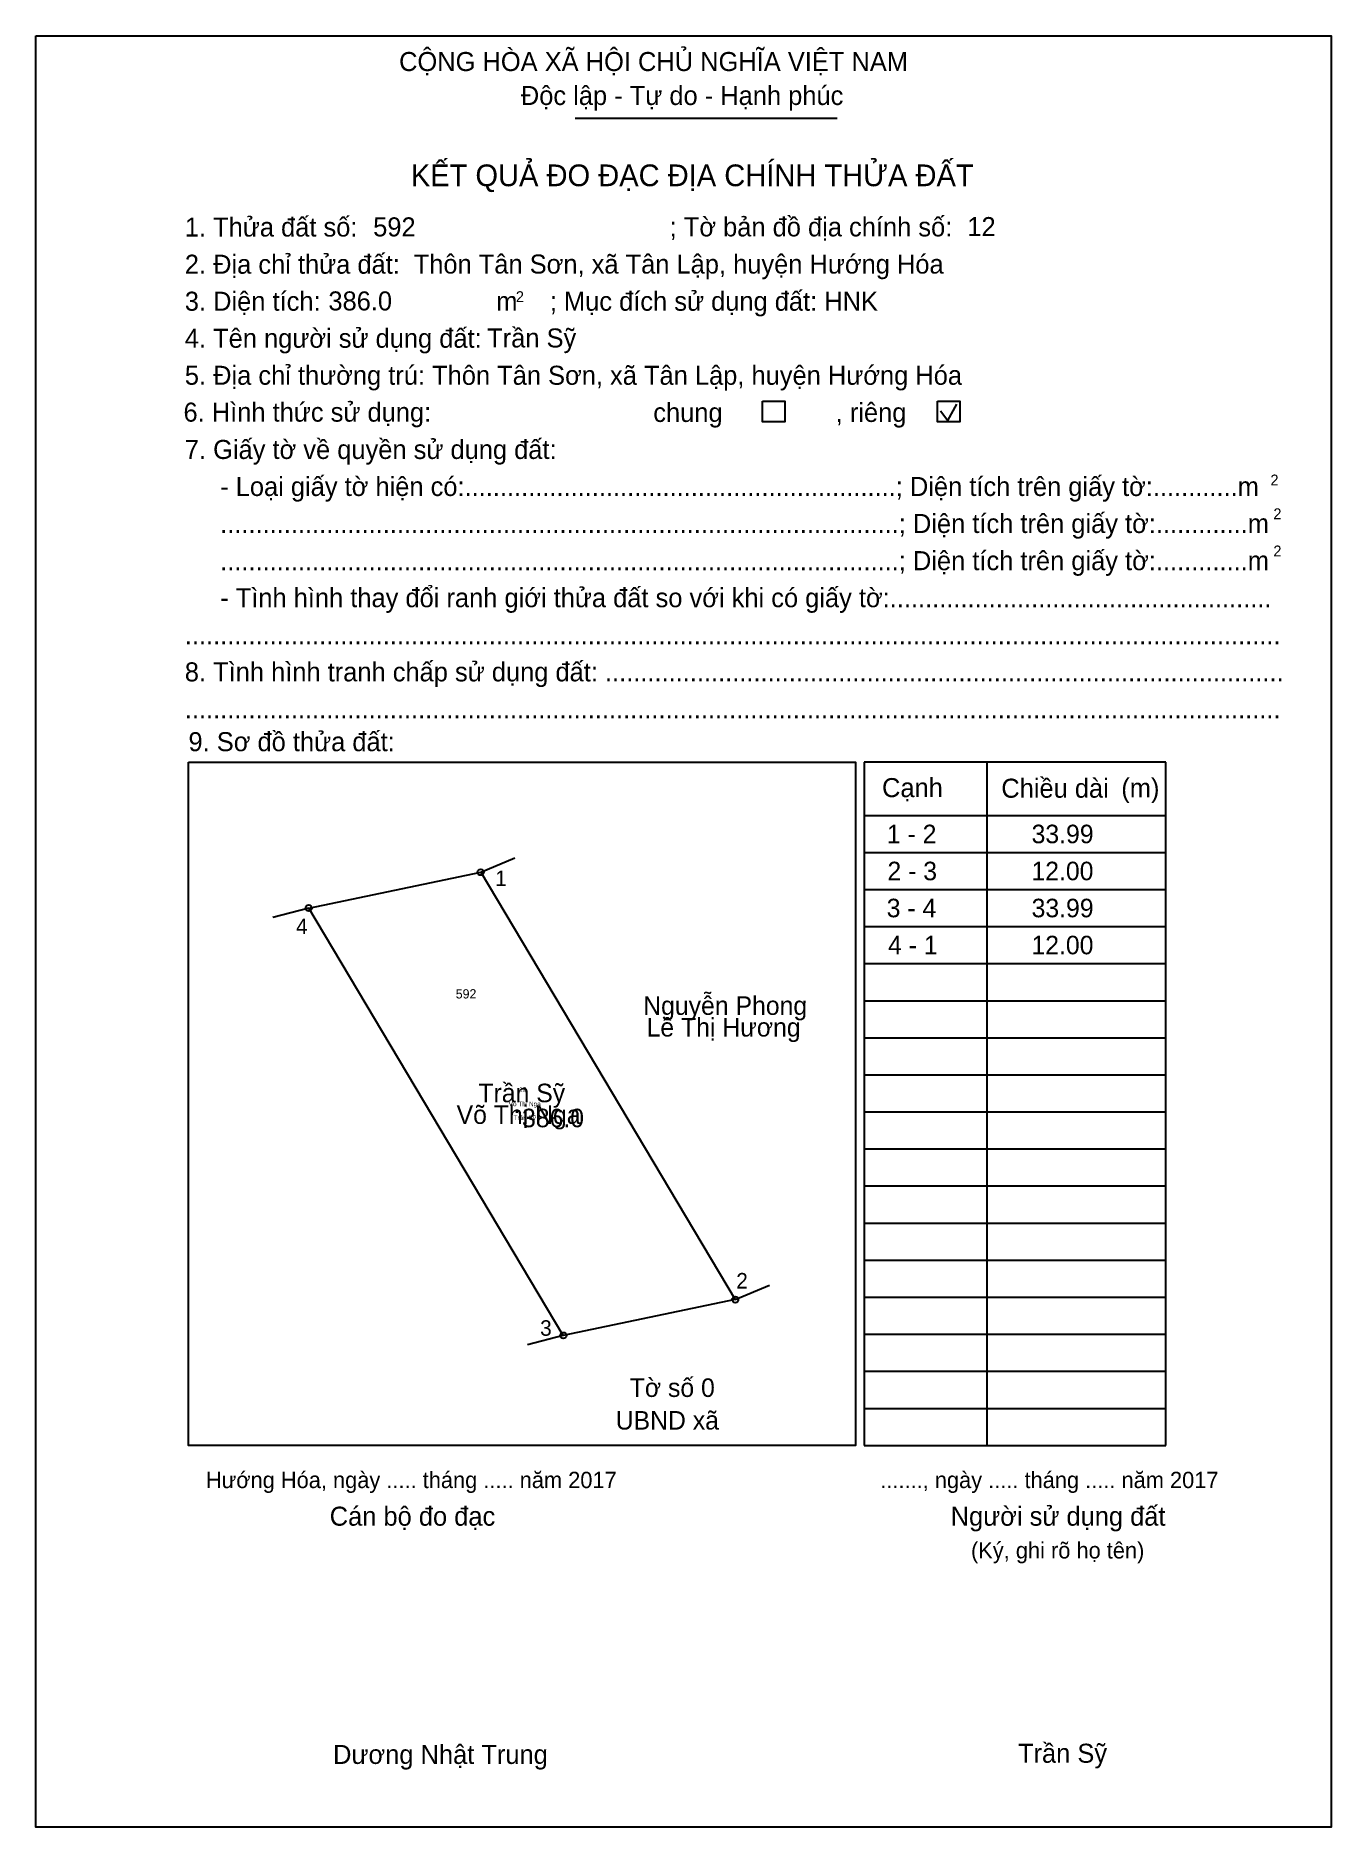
# Model space of a CAD drawing. Extents: x 548305 to 548393, y 1837782 to 1837904.
import ezdxf

# ---------------------------------------------------------------- set-up
doc = ezdxf.new("R2010")
doc.units = 0
for name, color, linetype in [('Level 1', 7, 'Continuous'), ('Level 10', 7, 'Continuous'), ('Level 11', 7, 'Continuous'), ('Level 13', 7, 'Continuous'), ('Level 15', 7, 'Continuous'), ('Level 18', 7, 'Continuous'), ('Level 2', 7, 'Continuous'), ('Level 21', 7, 'Continuous'), ('Level 27', 7, 'Continuous'), ('Level 36', 7, 'Continuous'), ('Level 48', 7, 'Continuous'), ('Level 50', 7, 'Continuous'), ('Level 52', 7, 'Continuous'), ('Level 6', 7, 'Continuous'), ('Level 9', 7, 'Continuous')]:
    doc.layers.add(name, color=color, linetype=linetype)

msp = doc.modelspace()

# ---------------------------------------------------------------- linework, layer by layer
at = {"layer": 'Level 1'}
for p, q in [((548304.64, 1837903.99), (548304.64, 1837903.99)), ((548341.5, 1837898.37), (548359.39, 1837898.37)), ((548366.96, 1837877.71), (548367.58, 1837878.81)), ((548366.46, 1837878.36), (548366.96, 1837877.71)), ((548315.07, 1837854.34), (548315.07, 1837854.34)), ((548381.86, 1837854.36), (548361.24, 1837854.36)), ((548361.24, 1837854.36), (548361.24, 1837807.66)), ((548369.62, 1837854.36), (548369.62, 1837807.66)), ((548381.86, 1837807.66), (548381.86, 1837854.36)), ((548361.24, 1837850.71), (548375.41, 1837850.71)), ((548375.41, 1837850.71), (548381.86, 1837850.71)), ((548361.24, 1837848.18), (548375.41, 1837848.18)), ((548375.41, 1837848.18), (548381.86, 1837848.18)), ((548361.24, 1837845.65), (548375.41, 1837845.65)), ((548375.41, 1837845.65), (548381.86, 1837845.65)), ((548361.24, 1837843.12), (548375.41, 1837843.12)), ((548375.41, 1837843.12), (548381.86, 1837843.12)), ((548361.24, 1837840.58), (548375.41, 1837840.58)), ((548375.41, 1837840.58), (548381.86, 1837840.58)), ((548361.24, 1837838.05), (548375.41, 1837838.05)), ((548375.41, 1837838.05), (548381.86, 1837838.05)), ((548361.24, 1837835.52), (548375.41, 1837835.52)), ((548375.41, 1837835.52), (548381.86, 1837835.52)), ((548361.24, 1837832.98), (548375.41, 1837832.98)), ((548375.41, 1837832.98), (548381.86, 1837832.98)), ((548361.24, 1837830.45), (548375.41, 1837830.45)), ((548375.41, 1837830.45), (548381.86, 1837830.45)), ((548361.24, 1837827.92), (548375.41, 1837827.92)), ((548375.41, 1837827.92), (548381.86, 1837827.92)), ((548361.24, 1837825.39), (548375.41, 1837825.39)), ((548375.41, 1837825.39), (548381.86, 1837825.39)), ((548361.24, 1837822.85), (548375.41, 1837822.85)), ((548375.41, 1837822.85), (548381.86, 1837822.85)), ((548361.24, 1837820.32), (548375.41, 1837820.32)), ((548375.41, 1837820.32), (548381.86, 1837820.32)), ((548361.24, 1837817.79), (548375.41, 1837817.79)), ((548375.41, 1837817.79), (548381.86, 1837817.79)), ((548361.24, 1837815.25), (548375.41, 1837815.25)), ((548375.41, 1837815.25), (548381.86, 1837815.25)), ((548361.24, 1837812.72), (548375.41, 1837812.72)), ((548375.41, 1837812.72), (548381.86, 1837812.72)), ((548361.24, 1837810.19), (548375.41, 1837810.19)), ((548375.41, 1837810.19), (548381.86, 1837810.19)), ((548381.86, 1837807.66), (548381.86, 1837808.11)), ((548360.65, 1837807.66), (548360.65, 1837807.66)), ((548361.24, 1837807.66), (548381.86, 1837807.66)), ((548393.15, 1837781.57), (548393.15, 1837781.57))]:
    msp.add_line(p, q, dxfattribs=at)
msp.add_lwpolyline([(548315.07, 1837854.34), (548360.65, 1837854.34), (548360.65, 1837807.66), (548315.07, 1837807.66)], close=True, dxfattribs=at)
at = {"layer": 'Level 10'}
msp.add_lwpolyline([(548335.04, 1837846.83), (548352.43, 1837817.62), (548340.68, 1837815.17), (548323.29, 1837844.38)], close=True, dxfattribs=at)
at = {"layer": 'Level 11'}
for centre in [(548335.04, 1837846.83), (548335.04, 1837846.83), (548323.29, 1837844.38), (548352.43, 1837817.62), (548340.68, 1837815.17)]:
    msp.add_circle(centre, 0.211, dxfattribs=at)
at = {"layer": 'Level 2'}
msp.add_lwpolyline([(548304.64, 1837903.99), (548393.15, 1837903.99), (548393.15, 1837781.57), (548304.64, 1837781.57)], close=True, dxfattribs=at)
at = {"layer": 'Level 27'}
for p, q in [((548335.04, 1837846.83), (548337.37, 1837847.81)), ((548323.29, 1837844.38), (548320.84, 1837843.73)), ((548352.43, 1837817.62), (548354.77, 1837818.6)), ((548340.68, 1837815.17), (548338.23, 1837814.52))]:
    msp.add_line(p, q, dxfattribs=at)
at = {"layer": 'Level 50'}
for points in [[(548354.3, 1837879.02), (548355.82, 1837879.02), (548355.82, 1837877.6), (548354.3, 1837877.6)], [(548366.26, 1837879.02), (548367.78, 1837879.02), (548367.78, 1837877.6), (548366.26, 1837877.6)]]:
    msp.add_lwpolyline(points, close=True, dxfattribs=at)

# ---------------------------------------------------------------- texts
at = {"layer": 'Level 1'}
for s, height, p in [('CỘNG HÒA XÃ HỘI CHỦ NGHĨA VIỆT NAM', 1.3001, (548329.46, 1837901.58)), ('Độc lập - Tự do - Hạnh phúc', 1.3001, (548337.78, 1837899.26)), ('KẾT QUẢ ĐO ĐẠC ĐỊA CHÍNH THỬA ĐẤT', 1.486, (548330.26, 1837893.71)), ('1. Thửa đất số:', 1.3001, (548314.82, 1837890.27)), ('; Tờ bản đồ địa chính số:', 1.3001, (548347.95, 1837890.28)), ('2. Địa chỉ thửa đất:', 1.3001, (548314.82, 1837887.73)), ('3. Diện tích:', 1.3001, (548314.82, 1837885.2)), ('m', 1.3, (548336.1, 1837885.2)), ('2', 0.743, (548337.44, 1837885.79)), ('; Mục đích sử dụng đất: HNK', 1.3002, (548339.76, 1837885.2)), ('4. Tên người sử dụng đất:', 1.3001, (548314.82, 1837882.67)), ('5. Địa chỉ thường trú: Thôn Tân Sơn, xã Tân Lập, huyện Hướng Hóa', 1.3002, (548314.82, 1837880.14)), ('chung                , riêng', 1.3001, (548346.83, 1837877.6)), ('7. Giấy tờ về quyền sử dụng đất:', 1.3001, (548314.82, 1837875.07)), ('     - Loại giấy tờ hiện có:.............................................................; Diện tích trên giấy tờ:............m', 1.3001, (548314.82, 1837872.54)), ('2', 0.743, (548389, 1837873.26)), ('     ................................................................................................; Diện tích trên giấy tờ:.............m', 1.3001, (548314.82, 1837870.01)), ('2', 0.743, (548389.2, 1837870.95)), ('2', 0.743, (548389.2, 1837868.41)), ('     ................................................................................................; Diện tích trên giấy tờ:.............m', 1.3001, (548314.82, 1837867.47)), ('     - Tình hình thay đổi ranh giới thửa đất so với khi có giấy tờ:......................................................', 1.3001, (548314.82, 1837864.94)), ('...........................................................................................................................................................', 1.3001, (548314.82, 1837862.41)), ('8. Tình hình tranh chấp sử dụng đất: ................................................................................................', 1.3001, (548314.82, 1837859.87)), ('...........................................................................................................................................................', 1.3001, (548314.82, 1837857.34)), ('9. Sơ đồ thửa đất:', 1.3001, (548315.07, 1837855.1)), ('Cạnh', 1.3, (548362.46, 1837851.96)), ('Chiều dài', 1.3, (548370.61, 1837851.92)), ('(m)', 1.3, (548378.81, 1837851.94)), ('Hướng Hóa, ngày ..... tháng ..... năm 2017', 1.1144, (548316.26, 1837804.74)), ('......., ngày ..... tháng ..... năm 2017', 1.1144, (548362.34, 1837804.74)), ('Cán bộ đo đạc', 1.3002, (548324.72, 1837802.17)), ('Người sử dụng đất', 1.3001, (548367.15, 1837802.17)), ('(Ký, ghi rõ họ tên)', 1.1144, (548368.54, 1837799.93)), ('Dương Nhật Trung', 1.3002, (548324.95, 1837785.89))]:
    msp.add_text(s, height=height, dxfattribs=at).set_placement(p)
at = {"layer": 'Level 13'}
for s, height, p in [('Trần Sỹ', 1.266, (548334.88, 1837831.11)), ('Võ Thị Nga', 1.266, (548333.39, 1837829.63)), ('Trần Sỹ', 0.317, (548337.28, 1837829.9)), ('.', 1.27, (548337.27, 1837830.37)), ('386.0', 1.266, (548337.86, 1837829.4))]:
    msp.add_text(s, height=height, dxfattribs=at).set_placement(p)
at = {"layer": 'Level 15'}
msp.add_text('Võ Thị Nga', height=0.317, dxfattribs=at).set_placement((548336.95, 1837830.84))
at = {"layer": 'Level 18'}
msp.add_text('12', height=0.317, dxfattribs=at).set_placement((548337.67, 1837831.83))
at = {"layer": 'Level 21'}
msp.add_text('592', height=0.633, dxfattribs=at).set_placement((548333.33, 1837838.2))
at = {"layer": 'Level 36'}
for s, height, p in [('Nguyễn Phong', 1.2664, (548346.14, 1837837.08)), ('Lê Thị Hương', 1.2664, (548346.37, 1837835.6)), ('Tờ số 0', 1.266, (548345.22, 1837810.97)), ('UBND xã', 1.266, (548344.26, 1837808.74))]:
    msp.add_text(s, height=height, dxfattribs=at).set_placement(p)
at = {"layer": 'Level 48'}
msp.add_text('6. Hình thức sử dụng:', height=1.3002, dxfattribs=at).set_placement((548314.73, 1837877.62))
at = {"layer": 'Level 52'}
for s, p in [('1 - 2', (548362.79, 1837848.81)), ('33.99', (548372.68, 1837848.81)), ('2 - 3', (548362.83, 1837846.28)), ('12.00', (548372.67, 1837846.28)), ('3 - 4', (548362.78, 1837843.75)), ('33.99', (548372.68, 1837843.75)), ('4 - 1', (548362.87, 1837841.22)), ('12.00', (548372.67, 1837841.22))]:
    msp.add_text(s, height=1.266, dxfattribs=at).set_placement(p)
at = {"layer": 'Level 6'}
for s, height, p in [('592', 1.3, (548327.69, 1837890.28)), ('12', 1.3, (548368.29, 1837890.3)), ('Thôn Tân Sơn, xã Tân Lập, huyện Hướng Hóa', 1.3002, (548330.46, 1837887.74)), ('386.0', 1.3, (548324.63, 1837885.22)), ('Trần Sỹ', 1.3, (548335.48, 1837882.69)), ('Trần Sỹ', 1.3, (548371.75, 1837785.97))]:
    msp.add_text(s, height=height, dxfattribs=at).set_placement(p)
at = {"layer": 'Level 9'}
for s, p in [('1', (548336.03, 1837845.88)), ('4', (548322.42, 1837842.6)), ('2', (548352.5, 1837818.38)), ('3', (548339.1, 1837815.15))]:
    msp.add_text(s, height=1.06, dxfattribs=at).set_placement(p)

doc.saveas('drawing.dxf')
